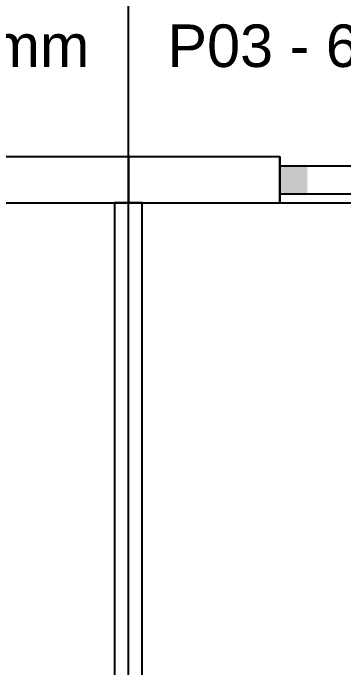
# Model space of a CAD drawing. Header units: millimetres. Extents: x -973 to 28250, y -35942 to 8545.
# Drawn here: x 6125 to 6842, y -8105 to -6689 of the extents above; entities that cross this region are included whole.
import ezdxf
from ezdxf.enums import TextEntityAlignment as Align

# ---------------------------------------------------------------- set-up
doc = ezdxf.new("R2010")
doc.units = ezdxf.units.MM
for name, color, linetype in [('PENCERE', 10, 'Continuous'), ('R02_AKS', 8, 'Continuous'), ('R02_DUVAR', 7, 'Continuous'), ('R02_OLCU', 4, 'Continuous'), ('R02_PENCERE', 4, 'Continuous')]:
    doc.layers.add(name, color=color, linetype=linetype)
doc.styles.get("Standard").update_dxf_attribs({"font": 'Arial.ttf'})
doc.dimstyles.new('ISO-25', dxfattribs={"dimtxt": 12, "dimasz": 3, "dimexe": 1.25, "dimexo": 0.625, "dimgap": 4, "dimtad": 1, "dimtxsty": 'Standard', "dimcen": 2.5, "dimadec": 0, "dimazin": 0, "dimtfac": 1, "dimtmove": 0, "dimatfit": 3, "dimfxl": 1, "dimarcsym": 0})

# ---------------------------------------------------------------- blocks, each defined once
blk = doc.blocks.new('R02_SRC_P03')
at = {"layer": 'PENCERE', "color": 1}
for p, q in [((53375.86, 7992.28), (53385.86, 7992.28)), ((53377.86, 7932.28), (53377.86, 7992.28)), ((53383.86, 7932.28), (53383.86, 7992.28)), ((53375.86, 7932.28), (53385.86, 7932.28))]:
    blk.add_line(p, q, dxfattribs=at)
for points in [[(53377.86, 7992.28), (53377.86, 7986.28), (53383.86, 7992.28), (53383.86, 7986.28)], [(53377.86, 7932.28), (53377.86, 7938.28), (53383.86, 7932.28), (53383.86, 7938.28)]]:
    blk.add_solid(points, dxfattribs=at)
blk = doc.blocks.new('R02_CK_D06_H_1_1_P')
for points in [[(0, 0), (327.5, 0), (327.5, 100), (0, 100)], [(927.5, 0), (1255, 0), (1255, 100), (927.5, 100)]]:
    blk.add_lwpolyline(points, close=True)
at = {"xscale": 10, "yscale": 10, "rotation": 270}
blk.add_blockref('R02_SRC_P03', (-78995.28192, 533858.6174), dxfattribs=at)
blk = doc.blocks.new('R02_CK_I01_V_1_1_P')
blk.add_lwpolyline([(0, 0), (1255, 0), (1255, 60), (0, 60)], close=True)
blk = doc.blocks.new('*D307')
at = {"layer": 'Defpoints', "color": 0, "transparency": 16777216}
for p in [(6375, -5960), (3865, -7000), (6375, -7000)]:
    blk.add_point(p, dxfattribs=at)
at = {"layer": 'R02_OLCU', "color": 4, "lineweight": -2, "transparency": 16777216}
for p, q in [((3865, -6940), (3865, -5915)), ((6375, -6940), (6375, -5915)), ((3945, -5960), (6295, -5960))]:
    blk.add_line(p, q, dxfattribs=at)
at = {"layer": 'R02_OLCU', "color": 4, "transparency": 16777216}
for points in [[(3945, -5946.7), (3945, -5973.3), (3865, -5960)], [(6295, -5946.7), (6295, -5973.3), (6375, -5960)]]:
    blk.add_solid(points, dxfattribs=at)
at = {"layer": 'R02_OLCU', "color": 4, "transparency": 16777216, "insert": (5120, -5858.8), "char_height": 110, "attachment_point": 5}
blk.add_mtext('2510', dxfattribs=at)
blk = doc.blocks.new('*D308')
at = {"layer": 'Defpoints', "color": 0, "transparency": 16777216}
for p in [(7630, -5960), (6375, -7000), (7630, -7000)]:
    blk.add_point(p, dxfattribs=at)
at = {"layer": 'R02_OLCU', "color": 4, "lineweight": -2, "transparency": 16777216}
for p, q in [((6375, -6940), (6375, -5915)), ((7630, -6940), (7630, -5915)), ((6455, -5960), (7550, -5960))]:
    blk.add_line(p, q, dxfattribs=at)
at = {"layer": 'R02_OLCU', "color": 4, "transparency": 16777216}
for points in [[(6455, -5946.7), (6455, -5973.3), (6375, -5960)], [(7550, -5946.7), (7550, -5973.3), (7630, -5960)]]:
    blk.add_solid(points, dxfattribs=at)
at = {"layer": 'R02_OLCU', "color": 4, "transparency": 16777216, "insert": (7002.5, -5858.8), "char_height": 110, "attachment_point": 5}
blk.add_mtext('1255', dxfattribs=at)

msp = doc.modelspace()

# ---------------------------------------------------------------- linework, layer by layer
at = {"layer": 'R02_AKS'}
for p, q in [((6375, -13180), (6375, -6750)), ((-180, -7100), (12750, -7100))]:
    msp.add_line(p, q, dxfattribs=at)

# ---------------------------------------------------------------- block references
at = {"layer": 'R02_DUVAR'}
for p in [(5120, -7100), (6375, -7100)]:
    msp.add_blockref('R02_CK_D06_H_1_1_P', p, dxfattribs=at)
at = {"layer": 'R02_DUVAR', "rotation": 90}
msp.add_blockref('R02_CK_I01_V_1_1_P', (6405, -8355), dxfattribs=at)

# ---------------------------------------------------------------- texts
at = {"layer": 'R02_PENCERE'}
for p in [(5747.5, -6760), (7002.5, -6760)]:
    msp.add_text('P03 - 600x400 mm', height=92, dxfattribs=at).set_placement(p, align=Align.MIDDLE_CENTER)

# ---------------------------------------------------------------- dimensions: what is measured, and where the dimension line sits
at = {"layer": 'R02_OLCU'}
for base, p1, p2, picture, middle in [((6375, -5960), (3865, -7000), (6375, -7000), '*D307', (5120, -5858.84)), ((7630, -5960), (6375, -7000), (7630, -7000), '*D308', (7002.5, -5858.84))]:
    dim = msp.add_linear_dim(base=base, p1=p1, p2=p2, dimstyle='ISO-25', override={"dimtxt": 110, "dimasz": 80, "dimexe": 45, "dimexo": 60, "dimgap": 45, "dimdec": 1, "dimclrd": 4, "dimclre": 4, "dimclrt": 4, "dimtix": 1, "dimatfit": 1}, dxfattribs=at)
    dim.commit()
    dim.dimension.update_dxf_attribs({"geometry": picture, "text_midpoint": middle})

doc.saveas('drawing.dxf')
